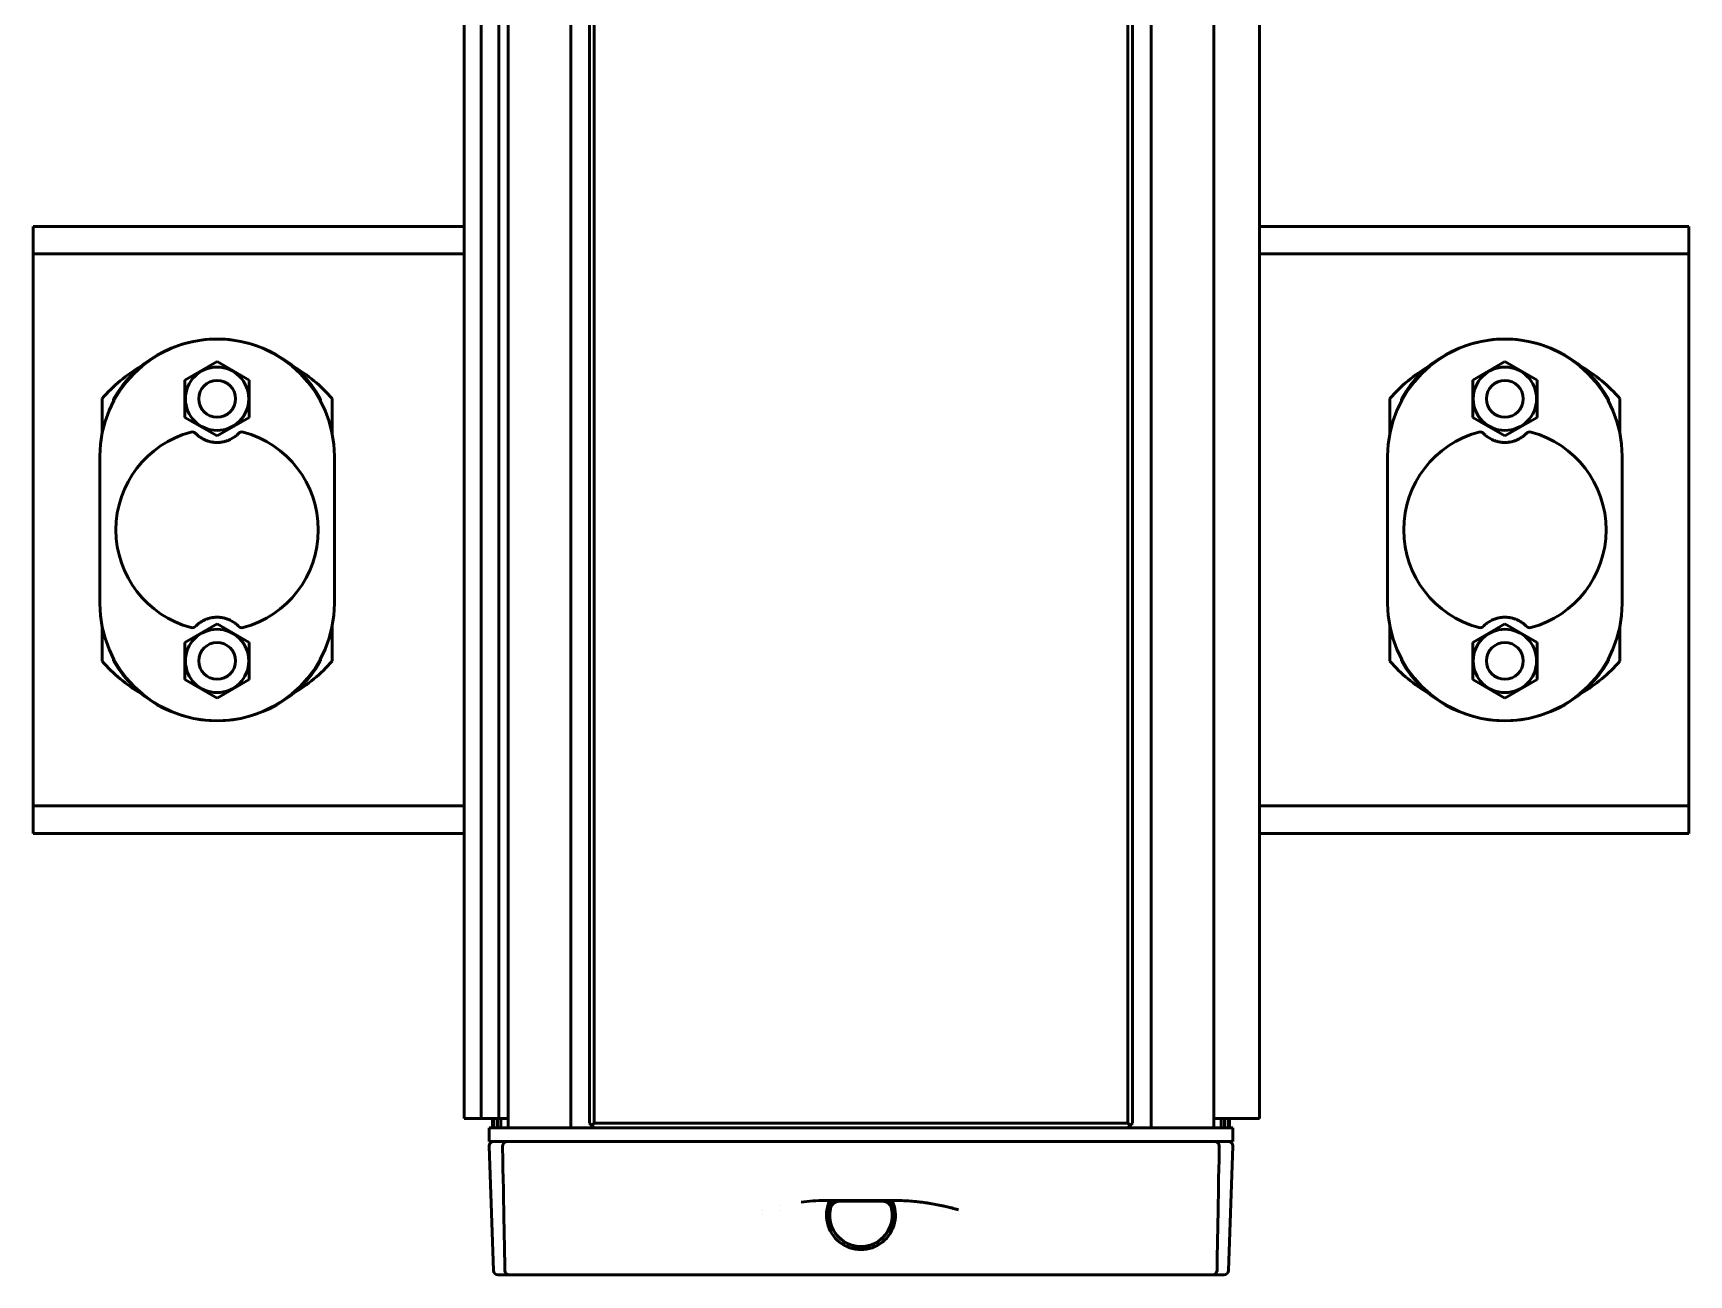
# Model space of a CAD drawing. Header units: millimetres. Extents: x 0 to 3000, y 0 to 3000.
# Drawn here: x 1458.7 to 1638.7, y 1785.7 to 1920.7 of the extents above; entities that cross this region are included whole.
import ezdxf

# ---------------------------------------------------------------- set-up
doc = ezdxf.new("R2010")
doc.units = ezdxf.units.MM
doc.layers.add('Visible (ANSI)', color=7, linetype='Continuous', lineweight=50)

msp = doc.modelspace()

# ---------------------------------------------------------------- linework, layer by layer
at = {"layer": 'Visible (ANSI)'}
for p, q in [((1510.3747, 2801.7206), (1510.3747, 1801.7206)), ((1517.1714, 2801.7206), (1517.1714, 1801.7206)), ((1519.2168, 1802.2206), (1519.2168, 2801.2206)), ((1519.7168, 1802.2206), (1519.7168, 2801.2206)), ((1577.7168, 2801.2206), (1577.7168, 1802.2206)), ((1578.2168, 2801.2206), (1578.2168, 1802.2206)), ((1580.2621, 1801.7206), (1580.2621, 2801.7206)), ((1587.0588, 1801.7206), (1587.0588, 2801.7206)), ((1505.5945, 2800.7206), (1505.5945, 1802.7206)), ((1507.4117, 1802.7206), (1507.4117, 2800.7206)), ((1509.362, 2800.7206), (1509.362, 1802.7206)), ((1592.0391, 2800.7206), (1592.0391, 1802.7206)), ((1458.7168, 1896.7206), (1458.7168, 1899.7206)), ((1458.7168, 1899.7206), (1460.5493, 1899.7206)), ((1505.5945, 1899.7206), (1460.5493, 1899.7206)), ((1636.8843, 1899.7206), (1592.0391, 1899.7206)), ((1636.8843, 1899.7206), (1638.7168, 1899.7206)), ((1638.7168, 1899.7206), (1638.7168, 1896.7206)), ((1458.7168, 1836.7206), (1458.7168, 1896.7206)), ((1460.5493, 1896.7206), (1458.7168, 1896.7206)), ((1460.5493, 1896.7206), (1505.5945, 1896.7206)), ((1592.0391, 1896.7206), (1636.8843, 1896.7206)), ((1638.7168, 1896.7206), (1636.8843, 1896.7206)), ((1638.7168, 1896.7206), (1638.7168, 1836.7206)), ((1475.2168, 1882.9913), (1478.7168, 1885.012)), ((1478.7168, 1885.012), (1482.2168, 1882.9913)), ((1615.2168, 1882.9913), (1618.7168, 1885.012)), ((1618.7168, 1885.012), (1622.2168, 1882.9913)), ((1475.2168, 1878.9498), (1475.2168, 1882.9913)), ((1482.2168, 1882.9913), (1482.2168, 1878.9498)), ((1615.2168, 1878.9498), (1615.2168, 1882.9913)), ((1622.2168, 1882.9913), (1622.2168, 1878.9498)), ((1466.2168, 1880.9906), (1466.2168, 1877.233)), ((1467.4668, 1880.9706), (1467.4668, 1880.7206)), ((1489.9668, 1880.7206), (1489.9668, 1880.9706)), ((1491.2168, 1877.233), (1491.2168, 1880.9906)), ((1606.2168, 1880.9906), (1606.2168, 1877.233)), ((1607.4668, 1880.9706), (1607.4668, 1880.7206)), ((1629.9668, 1880.7206), (1629.9668, 1880.9706)), ((1631.2168, 1877.233), (1631.2168, 1880.9906)), ((1478.7168, 1876.9291), (1475.2168, 1878.9498)), ((1482.2168, 1878.9498), (1478.7168, 1876.9291)), ((1618.7168, 1876.9291), (1615.2168, 1878.9498)), ((1622.2168, 1878.9498), (1618.7168, 1876.9291)), ((1465.9668, 1874.7206), (1465.9668, 1858.7206)), ((1491.4668, 1858.7206), (1491.4668, 1874.7206)), ((1605.9668, 1874.7206), (1605.9668, 1858.7206)), ((1631.4668, 1858.7206), (1631.4668, 1874.7206)), ((1466.2168, 1856.2081), (1466.2168, 1852.4506)), ((1475.2168, 1854.4913), (1478.7168, 1856.512)), ((1478.7168, 1856.512), (1482.2168, 1854.4913)), ((1491.2168, 1852.4506), (1491.2168, 1856.2081)), ((1606.2168, 1856.2081), (1606.2168, 1852.4506)), ((1615.2168, 1854.4913), (1618.7168, 1856.512)), ((1618.7168, 1856.512), (1622.2168, 1854.4913)), ((1631.2168, 1852.4506), (1631.2168, 1856.2081)), ((1475.2168, 1850.4498), (1475.2168, 1854.4913)), ((1482.2168, 1854.4913), (1482.2168, 1850.4498)), ((1615.2168, 1850.4498), (1615.2168, 1854.4913)), ((1622.2168, 1854.4913), (1622.2168, 1850.4498)), ((1467.4668, 1852.7206), (1467.4668, 1852.4706)), ((1489.9668, 1852.4706), (1489.9668, 1852.7206)), ((1607.4668, 1852.7206), (1607.4668, 1852.4706)), ((1629.9668, 1852.4706), (1629.9668, 1852.7206)), ((1478.7168, 1848.4291), (1475.2168, 1850.4498)), ((1482.2168, 1850.4498), (1478.7168, 1848.4291)), ((1618.7168, 1848.4291), (1615.2168, 1850.4498)), ((1622.2168, 1850.4498), (1618.7168, 1848.4291)), ((1458.7168, 1836.7206), (1460.5493, 1836.7206)), ((1458.7168, 1833.7206), (1458.7168, 1836.7206)), ((1505.5945, 1836.7206), (1460.5493, 1836.7206)), ((1636.8843, 1836.7206), (1592.0391, 1836.7206)), ((1636.8843, 1836.7206), (1638.7168, 1836.7206)), ((1638.7168, 1836.7206), (1638.7168, 1833.7206)), ((1460.5493, 1833.7206), (1458.7168, 1833.7206)), ((1460.5493, 1833.7206), (1505.5945, 1833.7206)), ((1592.0391, 1833.7206), (1636.8843, 1833.7206)), ((1638.7168, 1833.7206), (1636.8843, 1833.7206)), ((1507.4117, 1802.7206), (1505.5945, 1802.7206)), ((1509.362, 1802.7206), (1507.4117, 1802.7206)), ((1508.6399, 1801.7206), (1508.6399, 1802.7206)), ((1508.802, 1801.7206), (1508.802, 1802.7206)), ((1509.2178, 1801.7206), (1509.2178, 1802.7206)), ((1509.362, 1802.7206), (1509.3687, 1802.7206)), ((1509.3687, 1802.7206), (1509.8613, 1802.7206)), ((1509.5512, 1802.7206), (1509.5512, 1801.7206)), ((1509.8613, 1802.7206), (1510.3747, 1802.7206)), ((1519.2168, 1802.2206), (1519.4668, 1801.9706)), ((1519.7168, 1802.2206), (1519.4668, 1801.9706)), ((1519.4668, 1801.9706), (1519.7168, 1801.7206)), ((1577.7168, 1802.2206), (1519.7168, 1802.2206)), ((1577.7168, 1802.2206), (1577.9668, 1801.9706)), ((1577.7168, 1801.7206), (1577.9668, 1801.9706)), ((1577.9668, 1801.9706), (1578.2168, 1802.2206)), ((1587.0588, 1802.7206), (1588.5002, 1802.7206)), ((1587.8823, 1801.7206), (1587.8823, 1802.7206)), ((1588.2157, 1802.7206), (1588.2157, 1801.7206)), ((1589.9748, 1802.7206), (1588.5002, 1802.7206)), ((1588.6315, 1802.7206), (1588.6315, 1801.7206)), ((1588.7936, 1801.7206), (1588.7936, 1802.7206)), ((1592.0391, 1802.7206), (1589.9748, 1802.7206)), ((1508.2939, 1801.7206), (1509.1734, 1801.7206)), ((1508.2939, 1801.7206), (1508.2939, 1800.2206)), ((1509.1734, 1800.2206), (1508.2939, 1800.2206)), ((1509.1734, 1801.7206), (1509.5881, 1801.7206)), ((1510.2607, 1800.2206), (1509.1734, 1800.2206)), ((1509.8419, 1801.7206), (1509.5881, 1801.7206)), ((1510.339, 1801.7206), (1509.8419, 1801.7206)), ((1510.2607, 1800.2206), (1511.3, 1800.2206)), ((1510.3747, 1801.7206), (1510.339, 1801.7206)), ((1510.381, 1801.7206), (1510.3747, 1801.7206)), ((1511.2674, 1801.7206), (1510.381, 1801.7206)), ((1512.9731, 1801.7206), (1511.2674, 1801.7206)), ((1511.3, 1800.2206), (1511.6735, 1800.2206)), ((1511.6735, 1800.2206), (1512.3487, 1800.2206)), ((1512.3487, 1800.2206), (1585.0749, 1800.2206)), ((1516.715, 1801.7206), (1512.9731, 1801.7206)), ((1517.1714, 1801.7206), (1516.715, 1801.7206)), ((1519.7168, 1801.7206), (1517.1714, 1801.7206)), ((1577.7168, 1801.7206), (1519.7168, 1801.7206)), ((1580.2621, 1801.7206), (1577.7168, 1801.7206)), ((1580.7186, 1801.7206), (1580.2622, 1801.7206)), ((1584.4604, 1801.7206), (1580.7186, 1801.7206)), ((1586.1661, 1801.7206), (1584.4604, 1801.7206)), ((1585.0749, 1800.2206), (1585.75, 1800.2206)), ((1585.7501, 1800.2206), (1586.1236, 1800.2206)), ((1586.1236, 1800.2206), (1587.1628, 1800.2206)), ((1587.0525, 1801.7206), (1586.1661, 1801.7206)), ((1587.0588, 1801.7206), (1587.0525, 1801.7206)), ((1587.0588, 1801.7206), (1587.1044, 1801.7206)), ((1587.5917, 1801.7206), (1587.1044, 1801.7206)), ((1588.2523, 1800.2206), (1587.1628, 1800.2206)), ((1587.8467, 1801.7206), (1587.5917, 1801.7206)), ((1587.8467, 1801.7206), (1588.2523, 1801.7206)), ((1588.2523, 1801.7206), (1589.1317, 1801.7206)), ((1589.1317, 1800.2206), (1588.2523, 1800.2206)), ((1589.1317, 1801.7206), (1589.1317, 1800.2206)), ((1508.7561, 1786.2031), (1508.2847, 1799.7031)), ((1509.7806, 1798.1776), (1509.7608, 1799.7143)), ((1587.6627, 1799.7143), (1587.6429, 1798.1776)), ((1588.6674, 1786.2031), (1589.1388, 1799.7031)), ((1509.7935, 1797.2367), (1509.7806, 1798.1776)), ((1509.825, 1796.2402), (1509.7937, 1797.2242)), ((1587.6298, 1797.2242), (1587.5985, 1796.2402)), ((1587.6429, 1798.1776), (1587.6301, 1797.2367)), ((1509.8416, 1795.1973), (1509.8291, 1796.0634)), ((1587.5944, 1796.0634), (1587.5819, 1795.1972)), ((1539.8163, 1793.2284), (1539.8163, 1793.2267)), ((1545.3203, 1793.8205), (1545.3203, 1793.8205)), ((1552.1033, 1793.8203), (1545.3203, 1793.8203)), ((1546.3644, 1793.7206), (1551.0591, 1793.7206)), ((1557.6071, 1793.223), (1557.6071, 1793.2231)), ((1557.6072, 1793.2268), (1557.6072, 1793.227)), ((1537.9618, 1792.7519), (1537.9618, 1792.75)), ((1537.9618, 1792.2774), (1537.9618, 1792.2773)), ((1539.8327, 1792.7562), (1539.8327, 1792.7562)), ((1557.5907, 1792.7541), (1557.5907, 1792.7542)), ((1559.4618, 1792.2759), (1559.4618, 1792.2759)), ((1546.5459, 1789.3206), (1546.5466, 1789.3206)), ((1546.8618, 1789.3206), (1546.9369, 1789.3206)), ((1550.4866, 1789.3206), (1550.5618, 1789.3206)), ((1550.877, 1789.3206), (1550.8776, 1789.3206)), ((1546.8618, 1788.5293), (1546.8618, 1788.5297)), ((1547.6634, 1788.6206), (1549.7601, 1788.6206)), ((1550.5618, 1788.5297), (1550.5618, 1788.5294)), ((1509.9796, 1785.7206), (1509.2558, 1785.7206)), ((1510.5002, 1785.7206), (1509.9796, 1785.7206)), ((1510.654, 1785.7206), (1510.5002, 1785.7206)), ((1510.6964, 1785.7206), (1510.654, 1785.7206)), ((1511.3345, 1785.7206), (1510.6964, 1785.7206)), ((1526.3328, 1785.7206), (1516.608, 1785.7206)), ((1527.2133, 1785.7206), (1570.209, 1785.7206)), ((1580.8155, 1785.7206), (1571.0906, 1785.7206)), ((1574.5604, 1785.7206), (1574.5597, 1785.7206)), ((1586.7271, 1785.7206), (1586.0891, 1785.7206)), ((1586.7695, 1785.7206), (1586.7271, 1785.7206)), ((1586.9233, 1785.7206), (1586.7695, 1785.7206)), ((1587.4439, 1785.7206), (1586.9233, 1785.7206)), ((1588.1677, 1785.7206), (1587.4439, 1785.7206))]:
    msp.add_line(p, q, dxfattribs=at)
for centre, radius in [((1478.7168, 1880.9706), 3.4442), ((1478.7168, 1880.9706), 2), ((1618.7168, 1880.9706), 3.4442), ((1618.7168, 1880.9706), 2), ((1478.7168, 1852.4706), 3.4442), ((1618.7168, 1852.4706), 3.4442), ((1478.7168, 1852.4706), 2), ((1618.7168, 1852.4706), 2)]:
    msp.add_circle(centre, radius, dxfattribs=at)
for centre, radius, start, end in [((1478.7168, 1874.7206), 12.75, 0, 180), ((1478.7168, 1874.485), 12.9856, 29.963265, 150.036735), ((1618.7168, 1874.7206), 12.75, 0, 180), ((1618.7168, 1874.485), 12.9856, 29.963265, 150.036735), ((1478.7168, 1870.2202), 16.5, 120.055947, 139.250946), ((1478.7168, 1870.2202), 16.5, 40.749054, 59.944053), ((1618.7168, 1870.2202), 16.5, 120.055947, 139.250946), ((1618.7168, 1870.2202), 16.5, 40.749054, 59.944053), ((1478.7168, 1866.7206), 11, 104.897666, 255.102334), ((1476.0173, 1876.8676), 0.5, 43.956947, 104.897666), ((1481.4162, 1876.8676), 0.5, 75.102334, 136.043053), ((1478.7168, 1866.7206), 11, 284.897666, 75.102334), ((1618.7168, 1866.7206), 11, 104.897666, 255.102334), ((1616.0173, 1876.8676), 0.5, 43.956947, 104.897666), ((1621.4162, 1876.8676), 0.5, 75.102334, 136.043053), ((1618.7168, 1866.7206), 11, 284.897666, 75.102334), ((1478.7168, 1858.7206), 12.75, 180, 0), ((1618.7168, 1858.7206), 12.75, 180, 0), ((1476.0173, 1856.5735), 0.5, 255.102334, 316.043053), ((1481.4162, 1856.5735), 0.5, 223.956947, 284.897666), ((1616.0173, 1856.5735), 0.5, 255.102334, 316.043053), ((1621.4162, 1856.5735), 0.5, 223.956947, 284.897666), ((1478.7168, 1863.2209), 16.5, 220.749054, 239.944053), ((1478.7168, 1858.9561), 12.9856, 209.963265, 330.036735), ((1478.7168, 1863.2209), 16.5, 300.055947, 319.250946), ((1618.7168, 1863.2209), 16.5, 220.749054, 239.944053), ((1618.7168, 1858.9561), 12.9856, 209.963265, 330.036735), ((1618.7168, 1863.2209), 16.5, 300.055947, 319.250946), ((1508.7844, 1799.7206), 0.5, 90, 182), ((1510.2607, 1799.7206), 0.5, 90, 180.711201), ((1587.1628, 1799.7206), 0.5, 359.288641, 90), ((1588.6392, 1799.7206), 0.5, 358, 90), ((1510.2935, 1797.2401), 0.5, 180.381877, 181.821782), ((1587.1301, 1797.2401), 0.5, 358.178187, 359.618123), ((1548.7118, 1792.2206), 3.4, 167.975301, 12.024699), ((1546.3644, 1792.7206), 1, 90, 167.975301), ((1548.7118, 1792.2206), 3.35, 151.47045, 161.66258), ((1548.7118, 1792.2206), 2.85, 145.847085, 148.314886), ((1551.0591, 1792.7206), 1, 12.024699, 90), ((1548.7118, 1792.2206), 2.85, 31.685114, 34.152915), ((1548.7118, 1792.2206), 3.35, 18.33742, 28.52955), ((1509.2558, 1786.2206), 0.5, 182, 270), ((1510.5002, 1786.2206), 0.5, 181.379399, 269.999683), ((1586.9233, 1786.2206), 0.5, 270.000266, 358.620576), ((1588.1677, 1786.2206), 0.5, 270, 358)]:
    msp.add_arc(centre, radius, start, end, dxfattribs=at)
for centre, major_axis, ratio, start_param, end_param in [((1511.6735, 1799.7206), (0, 0.5), 0.98150701, 6.28307142, 6.2831866), ((1585.7501, 1799.7206), (0, 0.5), 0.98150701, 6.28318139, 6.28329662), ((1510.2607, 1799.7206), (-0.5, -0.0062), 0.21965989, 0.00010875, 0.0135374), ((1510.2805, 1798.1843), (-0.4999, -0.0067), 0.21965727, 6.28307634, 6.28325295), ((1587.143, 1798.1843), (0.4999, -0.0067), 0.21965743, 6.28311764, 6.28329426), ((1510.329, 1796.0714), (-0.4999, -0.0072), 0.21965415, 6.28312226, 6.28318526), ((1510.3416, 1795.2045), (-0.4999, -0.0072), 0.21965415, 0.00000018, 0.00006121), ((1587.082, 1795.2046), (0.4999, -0.0074), 0.21965332, 0.00000064, 0.00006072), ((1587.0945, 1796.0714), (0.4999, -0.0072), 0.21965415, 0.00000016, 0.00006316), ((1548.7118, 1792.2196), (3.7507, 0), 0.99939083, 2.70029084, 6.72448712), ((1545.3175, 1768.0022), (-25.8321, 0.2575), 0.99941763, 4.72224453, 4.74239597), ((1552.0976, 1767.9846), (-25.8512, 0.2564), 0.99936289, 4.43963315, 4.70236803), ((1548.7118, 1792.3597), (0, 3.5098), 0.99816915, 2.15300277, 2.46299583), ((1548.7118, 1792.3597), (0, 3.5098), 0.99816915, 3.82018947, 4.1301826), ((1526.3328, 1786.2206), (-0.0001, -0.5), 0.97533608, 0.00027135, 0.00144639), ((1571.0906, 1786.2206), (0, -0.5), 0.97529732, 0.00006026, 0.00008176)]:
    msp.add_ellipse(centre, major_axis=major_axis, ratio=ratio, start_param=start_param, end_param=end_param, dxfattribs=at)
for points, knots in [([(1478.7168, 1876.2206), (1478.6431, 1876.2206), (1478.5694, 1876.2231), (1478.4969, 1876.228), (1478.446, 1876.2314), (1478.3957, 1876.2361), (1478.3462, 1876.2418), (1478.2918, 1876.248), (1478.2385, 1876.2555), (1478.1865, 1876.2641), (1478.124, 1876.2744), (1478.0636, 1876.2863), (1478.0053, 1876.2994), (1477.9613, 1876.3093), (1477.9186, 1876.3198), (1477.8772, 1876.3309), (1477.8182, 1876.3466), (1477.7619, 1876.3635), (1477.7081, 1876.381), (1477.662, 1876.3961), (1477.6177, 1876.4117), (1477.5753, 1876.4276), (1477.5336, 1876.4433), (1477.4936, 1876.4592), (1477.4552, 1876.4754), (1477.398, 1876.4995), (1477.3443, 1876.524), (1477.2939, 1876.5486), (1477.208, 1876.5904), (1477.1315, 1876.6322), (1477.0625, 1876.673), (1477.055, 1876.6775), (1477.0476, 1876.6819), (1477.0403, 1876.6863), (1476.9563, 1876.7369), (1476.8838, 1876.7857), (1476.8203, 1876.8313), (1476.8085, 1876.8397), (1476.7971, 1876.848), (1476.786, 1876.8562), (1476.7295, 1876.898), (1476.6807, 1876.9368), (1476.6381, 1876.9722), (1476.623, 1876.9848), (1476.6087, 1876.9969), (1476.5951, 1877.0086), (1476.5574, 1877.0411), (1476.5254, 1877.0702), (1476.4984, 1877.0954), (1476.4884, 1877.1047), (1476.4791, 1877.1135), (1476.4705, 1877.1218), (1476.4436, 1877.1475), (1476.423, 1877.168), (1476.408, 1877.1831), (1476.3873, 1877.2041), (1476.3772, 1877.2147), (1476.3772, 1877.2147)], [0, 0, 0, 0, 0.03671607, 0.03671607, 0.03671607, 0.0625, 0.0625, 0.0625, 0.09087146, 0.09087146, 0.09087146, 0.125, 0.125, 0.125, 0.15078232, 0.15078232, 0.15078232, 0.1875, 0.1875, 0.1875, 0.21902159, 0.21902159, 0.21902159, 0.25, 0.25, 0.25, 0.29625994, 0.29625994, 0.29625994, 0.375, 0.375, 0.375, 0.38356666, 0.38356666, 0.38356666, 0.48182361, 0.48182361, 0.48182361, 0.5, 0.5, 0.5, 0.5922415, 0.5922415, 0.5922415, 0.625, 0.625, 0.625, 0.71624047, 0.71624047, 0.71624047, 0.75, 0.75, 0.75, 0.85479845, 0.85479845, 0.85479845, 1, 1, 1, 1]), ([(1481.0563, 1877.2147), (1481.0563, 1877.2147), (1481.0462, 1877.204), (1481.0253, 1877.1829), (1481.0103, 1877.1678), (1480.9898, 1877.1474), (1480.9631, 1877.1218), (1480.9542, 1877.1133), (1480.9447, 1877.1043), (1480.9344, 1877.0948), (1480.9076, 1877.0697), (1480.8759, 1877.0409), (1480.8384, 1877.0086), (1480.8245, 1876.9966), (1480.8097, 1876.9841), (1480.7942, 1876.9712), (1480.7519, 1876.9361), (1480.7035, 1876.8975), (1480.6475, 1876.8562), (1480.6358, 1876.8476), (1480.6238, 1876.8388), (1480.6114, 1876.8299), (1480.5477, 1876.7842), (1480.475, 1876.7355), (1480.3908, 1876.6849), (1480.3843, 1876.6809), (1480.3777, 1876.677), (1480.371, 1876.6731), (1480.3013, 1876.6318), (1480.2238, 1876.5895), (1480.1368, 1876.5472), (1480.0872, 1876.5231), (1480.0345, 1876.499), (1479.9783, 1876.4754), (1479.939, 1876.4588), (1479.8979, 1876.4424), (1479.855, 1876.4264), (1479.8136, 1876.4109), (1479.7704, 1876.3957), (1479.7254, 1876.381), (1479.6705, 1876.3631), (1479.613, 1876.3459), (1479.5526, 1876.3299), (1479.5124, 1876.3192), (1479.4709, 1876.309), (1479.4282, 1876.2994), (1479.3684, 1876.286), (1479.3064, 1876.2738), (1479.2422, 1876.2633), (1479.1918, 1876.2551), (1479.14, 1876.2478), (1479.0873, 1876.2418), (1479.0358, 1876.2358), (1478.9833, 1876.2311), (1478.9302, 1876.2276), (1478.8597, 1876.2229), (1478.7882, 1876.2206), (1478.7168, 1876.2206)], [0.000000001, 0.000000001, 0.000000001, 0.000000001, 0.145631844, 0.145631844, 0.145631844, 0.25, 0.25, 0.25, 0.284513853, 0.284513853, 0.284513853, 0.375, 0.375, 0.375, 0.408669076, 0.408669076, 0.408669076, 0.5, 0.5, 0.5, 0.519145547, 0.519145547, 0.519145547, 0.617383232, 0.617383232, 0.617383232, 0.625, 0.625, 0.625, 0.704615119, 0.704615119, 0.704615119, 0.75, 0.75, 0.75, 0.781782777, 0.781782777, 0.781782777, 0.8125, 0.8125, 0.8125, 0.849996058, 0.849996058, 0.849996058, 0.875, 0.875, 0.875, 0.910004574, 0.910004574, 0.910004574, 0.9375, 0.9375, 0.9375, 0.964377385, 0.964377385, 0.964377385, 1, 1, 1, 1]), ([(1618.7168, 1876.2206), (1618.6431, 1876.2206), (1618.5694, 1876.2231), (1618.4969, 1876.228), (1618.446, 1876.2314), (1618.3957, 1876.2361), (1618.3462, 1876.2418), (1618.2918, 1876.248), (1618.2385, 1876.2555), (1618.1865, 1876.2641), (1618.124, 1876.2744), (1618.0636, 1876.2863), (1618.0053, 1876.2994), (1617.9613, 1876.3093), (1617.9186, 1876.3198), (1617.8772, 1876.3309), (1617.8182, 1876.3466), (1617.7619, 1876.3635), (1617.7081, 1876.381), (1617.662, 1876.3961), (1617.6177, 1876.4117), (1617.5753, 1876.4276), (1617.5336, 1876.4433), (1617.4936, 1876.4592), (1617.4552, 1876.4754), (1617.398, 1876.4995), (1617.3443, 1876.524), (1617.2939, 1876.5486), (1617.208, 1876.5904), (1617.1315, 1876.6322), (1617.0625, 1876.673), (1617.055, 1876.6775), (1617.0476, 1876.6819), (1617.0403, 1876.6863), (1616.9563, 1876.7369), (1616.8838, 1876.7857), (1616.8203, 1876.8313), (1616.8085, 1876.8397), (1616.7971, 1876.848), (1616.786, 1876.8562), (1616.7295, 1876.898), (1616.6807, 1876.9368), (1616.6381, 1876.9722), (1616.623, 1876.9848), (1616.6087, 1876.9969), (1616.5951, 1877.0086), (1616.5574, 1877.0411), (1616.5254, 1877.0702), (1616.4984, 1877.0954), (1616.4884, 1877.1047), (1616.4791, 1877.1135), (1616.4705, 1877.1218), (1616.4436, 1877.1475), (1616.423, 1877.168), (1616.408, 1877.1831), (1616.3873, 1877.2041), (1616.3772, 1877.2147), (1616.3772, 1877.2147)], [0, 0, 0, 0, 0.03671607, 0.03671607, 0.03671607, 0.0625, 0.0625, 0.0625, 0.09087146, 0.09087146, 0.09087146, 0.125, 0.125, 0.125, 0.15078232, 0.15078232, 0.15078232, 0.1875, 0.1875, 0.1875, 0.21902159, 0.21902159, 0.21902159, 0.25, 0.25, 0.25, 0.29625994, 0.29625994, 0.29625994, 0.375, 0.375, 0.375, 0.38356666, 0.38356666, 0.38356666, 0.48182361, 0.48182361, 0.48182361, 0.5, 0.5, 0.5, 0.5922415, 0.5922415, 0.5922415, 0.625, 0.625, 0.625, 0.71624047, 0.71624047, 0.71624047, 0.75, 0.75, 0.75, 0.85479845, 0.85479845, 0.85479845, 1, 1, 1, 1]), ([(1621.0563, 1877.2147), (1621.0563, 1877.2147), (1621.0462, 1877.204), (1621.0253, 1877.1829), (1621.0103, 1877.1678), (1620.9898, 1877.1474), (1620.9631, 1877.1218), (1620.9542, 1877.1133), (1620.9447, 1877.1043), (1620.9344, 1877.0948), (1620.9076, 1877.0697), (1620.8759, 1877.0409), (1620.8384, 1877.0086), (1620.8245, 1876.9966), (1620.8097, 1876.9841), (1620.7942, 1876.9712), (1620.7519, 1876.9361), (1620.7035, 1876.8975), (1620.6475, 1876.8562), (1620.6358, 1876.8476), (1620.6238, 1876.8388), (1620.6114, 1876.8299), (1620.5477, 1876.7842), (1620.475, 1876.7355), (1620.3908, 1876.6849), (1620.3843, 1876.6809), (1620.3777, 1876.677), (1620.371, 1876.6731), (1620.3013, 1876.6318), (1620.2238, 1876.5895), (1620.1368, 1876.5472), (1620.0872, 1876.5231), (1620.0345, 1876.499), (1619.9783, 1876.4754), (1619.939, 1876.4588), (1619.8979, 1876.4424), (1619.855, 1876.4264), (1619.8136, 1876.4109), (1619.7704, 1876.3957), (1619.7254, 1876.381), (1619.6705, 1876.3631), (1619.613, 1876.3459), (1619.5526, 1876.3299), (1619.5124, 1876.3192), (1619.4709, 1876.309), (1619.4282, 1876.2994), (1619.3684, 1876.286), (1619.3064, 1876.2738), (1619.2422, 1876.2633), (1619.1918, 1876.2551), (1619.14, 1876.2478), (1619.0873, 1876.2418), (1619.0358, 1876.2358), (1618.9833, 1876.2311), (1618.9302, 1876.2276), (1618.8597, 1876.2229), (1618.7882, 1876.2206), (1618.7168, 1876.2206)], [0.000000001, 0.000000001, 0.000000001, 0.000000001, 0.145631844, 0.145631844, 0.145631844, 0.25, 0.25, 0.25, 0.284513853, 0.284513853, 0.284513853, 0.375, 0.375, 0.375, 0.408669076, 0.408669076, 0.408669076, 0.5, 0.5, 0.5, 0.519145547, 0.519145547, 0.519145547, 0.617383232, 0.617383232, 0.617383232, 0.625, 0.625, 0.625, 0.704615119, 0.704615119, 0.704615119, 0.75, 0.75, 0.75, 0.781782777, 0.781782777, 0.781782777, 0.8125, 0.8125, 0.8125, 0.849996058, 0.849996058, 0.849996058, 0.875, 0.875, 0.875, 0.910004574, 0.910004574, 0.910004574, 0.9375, 0.9375, 0.9375, 0.964377385, 0.964377385, 0.964377385, 1, 1, 1, 1]), ([(1476.3772, 1856.2264), (1476.3772, 1856.2264), (1476.3873, 1856.2371), (1476.4082, 1856.2582), (1476.4232, 1856.2733), (1476.4437, 1856.2937), (1476.4705, 1856.3193), (1476.4793, 1856.3278), (1476.4888, 1856.3368), (1476.4991, 1856.3463), (1476.5259, 1856.3714), (1476.5577, 1856.4002), (1476.5951, 1856.4325), (1476.6091, 1856.4445), (1476.6238, 1856.457), (1476.6394, 1856.4699), (1476.6816, 1856.5051), (1476.73, 1856.5436), (1476.786, 1856.5849), (1476.7977, 1856.5935), (1476.8098, 1856.6023), (1476.8222, 1856.6112), (1476.8858, 1856.6569), (1476.9585, 1856.7056), (1477.0427, 1856.7563), (1477.0493, 1856.7602), (1477.0559, 1856.7641), (1477.0625, 1856.7681), (1477.1323, 1856.8093), (1477.2097, 1856.8516), (1477.2967, 1856.8939), (1477.3463, 1856.918), (1477.399, 1856.9421), (1477.4552, 1856.9657), (1477.4946, 1856.9823), (1477.5356, 1856.9987), (1477.5785, 1857.0147), (1477.62, 1857.0302), (1477.6631, 1857.0454), (1477.7081, 1857.0601), (1477.763, 1857.078), (1477.8206, 1857.0952), (1477.8809, 1857.1112), (1477.9212, 1857.1219), (1477.9627, 1857.1322), (1478.0053, 1857.1417), (1478.0651, 1857.1551), (1478.1271, 1857.1673), (1478.1913, 1857.1778), (1478.2418, 1857.1861), (1478.2935, 1857.1933), (1478.3462, 1857.1993), (1478.3978, 1857.2053), (1478.4502, 1857.21), (1478.5034, 1857.2135), (1478.5738, 1857.2182), (1478.6453, 1857.2205), (1478.7168, 1857.2205)], [0.000000004, 0.000000004, 0.000000004, 0.000000004, 0.145631844, 0.145631844, 0.145631844, 0.25, 0.25, 0.25, 0.284513853, 0.284513853, 0.284513853, 0.375, 0.375, 0.375, 0.408669076, 0.408669076, 0.408669076, 0.5, 0.5, 0.5, 0.519145547, 0.519145547, 0.519145547, 0.617383232, 0.617383232, 0.617383232, 0.625, 0.625, 0.625, 0.704615119, 0.704615119, 0.704615119, 0.75, 0.75, 0.75, 0.781782777, 0.781782777, 0.781782777, 0.8125, 0.8125, 0.8125, 0.849996058, 0.849996058, 0.849996058, 0.875, 0.875, 0.875, 0.910004574, 0.910004574, 0.910004574, 0.9375, 0.9375, 0.9375, 0.964377385, 0.964377385, 0.964377385, 1, 1, 1, 1]), ([(1478.7168, 1857.2205), (1478.7904, 1857.2205), (1478.8641, 1857.218), (1478.9366, 1857.2131), (1478.9876, 1857.2097), (1479.0379, 1857.205), (1479.0873, 1857.1993), (1479.1417, 1857.1931), (1479.1951, 1857.1856), (1479.247, 1857.177), (1479.3095, 1857.1667), (1479.3699, 1857.1548), (1479.4282, 1857.1417), (1479.4722, 1857.1319), (1479.5149, 1857.1213), (1479.5564, 1857.1102), (1479.6153, 1857.0945), (1479.6717, 1857.0776), (1479.7254, 1857.0601), (1479.7716, 1857.045), (1479.8158, 1857.0294), (1479.8583, 1857.0135), (1479.9, 1856.9978), (1479.9399, 1856.9819), (1479.9783, 1856.9657), (1480.0356, 1856.9416), (1480.0892, 1856.9171), (1480.1397, 1856.8925), (1480.2255, 1856.8507), (1480.302, 1856.8089), (1480.371, 1856.7681), (1480.3785, 1856.7636), (1480.3859, 1856.7592), (1480.3932, 1856.7548), (1480.4773, 1856.7042), (1480.5498, 1856.6555), (1480.6132, 1856.6099), (1480.625, 1856.6014), (1480.6364, 1856.5931), (1480.6475, 1856.5849), (1480.704, 1856.5432), (1480.7529, 1856.5043), (1480.7954, 1856.4689), (1480.8105, 1856.4563), (1480.8248, 1856.4442), (1480.8384, 1856.4325), (1480.8762, 1856.4), (1480.9081, 1856.3709), (1480.9351, 1856.3457), (1480.9451, 1856.3364), (1480.9544, 1856.3276), (1480.9631, 1856.3193), (1480.9899, 1856.2936), (1481.0105, 1856.2731), (1481.0255, 1856.258), (1481.0463, 1856.237), (1481.0563, 1856.2264), (1481.0563, 1856.2264)], [0, 0, 0, 0, 0.036716069, 0.036716069, 0.036716069, 0.0625, 0.0625, 0.0625, 0.090871457, 0.090871457, 0.090871457, 0.125, 0.125, 0.125, 0.15078232, 0.15078232, 0.15078232, 0.1875, 0.1875, 0.1875, 0.219021588, 0.219021588, 0.219021588, 0.25, 0.25, 0.25, 0.296259942, 0.296259942, 0.296259942, 0.375, 0.375, 0.375, 0.383566659, 0.383566659, 0.383566659, 0.481823611, 0.481823611, 0.481823611, 0.5, 0.5, 0.5, 0.592241502, 0.592241502, 0.592241502, 0.625, 0.625, 0.625, 0.716240471, 0.716240471, 0.716240471, 0.75, 0.75, 0.75, 0.854798454, 0.854798454, 0.854798454, 1, 1, 1, 1]), ([(1616.3772, 1856.2264), (1616.3772, 1856.2264), (1616.3873, 1856.2371), (1616.4082, 1856.2582), (1616.4232, 1856.2733), (1616.4437, 1856.2937), (1616.4705, 1856.3193), (1616.4793, 1856.3278), (1616.4888, 1856.3368), (1616.4991, 1856.3463), (1616.5259, 1856.3714), (1616.5577, 1856.4002), (1616.5951, 1856.4325), (1616.6091, 1856.4445), (1616.6238, 1856.457), (1616.6394, 1856.4699), (1616.6816, 1856.5051), (1616.73, 1856.5436), (1616.786, 1856.5849), (1616.7977, 1856.5935), (1616.8098, 1856.6023), (1616.8222, 1856.6112), (1616.8858, 1856.6569), (1616.9585, 1856.7056), (1617.0427, 1856.7563), (1617.0493, 1856.7602), (1617.0559, 1856.7641), (1617.0625, 1856.7681), (1617.1323, 1856.8093), (1617.2097, 1856.8516), (1617.2967, 1856.8939), (1617.3463, 1856.918), (1617.399, 1856.9421), (1617.4552, 1856.9657), (1617.4946, 1856.9823), (1617.5356, 1856.9987), (1617.5785, 1857.0147), (1617.62, 1857.0302), (1617.6631, 1857.0454), (1617.7081, 1857.0601), (1617.763, 1857.078), (1617.8206, 1857.0952), (1617.8809, 1857.1112), (1617.9212, 1857.1219), (1617.9627, 1857.1322), (1618.0053, 1857.1417), (1618.0651, 1857.1551), (1618.1271, 1857.1673), (1618.1913, 1857.1778), (1618.2418, 1857.1861), (1618.2935, 1857.1933), (1618.3462, 1857.1993), (1618.3978, 1857.2053), (1618.4502, 1857.21), (1618.5034, 1857.2135), (1618.5738, 1857.2182), (1618.6453, 1857.2205), (1618.7168, 1857.2205)], [0.000000004, 0.000000004, 0.000000004, 0.000000004, 0.145631844, 0.145631844, 0.145631844, 0.25, 0.25, 0.25, 0.284513853, 0.284513853, 0.284513853, 0.375, 0.375, 0.375, 0.408669076, 0.408669076, 0.408669076, 0.5, 0.5, 0.5, 0.519145547, 0.519145547, 0.519145547, 0.617383232, 0.617383232, 0.617383232, 0.625, 0.625, 0.625, 0.704615119, 0.704615119, 0.704615119, 0.75, 0.75, 0.75, 0.781782777, 0.781782777, 0.781782777, 0.8125, 0.8125, 0.8125, 0.849996058, 0.849996058, 0.849996058, 0.875, 0.875, 0.875, 0.910004574, 0.910004574, 0.910004574, 0.9375, 0.9375, 0.9375, 0.964377385, 0.964377385, 0.964377385, 1, 1, 1, 1]), ([(1618.7168, 1857.2205), (1618.7904, 1857.2205), (1618.8641, 1857.218), (1618.9366, 1857.2131), (1618.9876, 1857.2097), (1619.0379, 1857.205), (1619.0873, 1857.1993), (1619.1417, 1857.1931), (1619.1951, 1857.1856), (1619.247, 1857.177), (1619.3095, 1857.1667), (1619.3699, 1857.1548), (1619.4282, 1857.1417), (1619.4722, 1857.1319), (1619.5149, 1857.1213), (1619.5564, 1857.1102), (1619.6153, 1857.0945), (1619.6717, 1857.0776), (1619.7254, 1857.0601), (1619.7716, 1857.045), (1619.8158, 1857.0294), (1619.8583, 1857.0135), (1619.9, 1856.9978), (1619.9399, 1856.9819), (1619.9783, 1856.9657), (1620.0356, 1856.9416), (1620.0892, 1856.9171), (1620.1397, 1856.8925), (1620.2255, 1856.8507), (1620.302, 1856.8089), (1620.371, 1856.7681), (1620.3785, 1856.7636), (1620.3859, 1856.7592), (1620.3932, 1856.7548), (1620.4773, 1856.7042), (1620.5498, 1856.6555), (1620.6132, 1856.6099), (1620.625, 1856.6014), (1620.6364, 1856.5931), (1620.6475, 1856.5849), (1620.704, 1856.5432), (1620.7529, 1856.5043), (1620.7954, 1856.4689), (1620.8105, 1856.4563), (1620.8248, 1856.4442), (1620.8384, 1856.4325), (1620.8762, 1856.4), (1620.9081, 1856.3709), (1620.9351, 1856.3457), (1620.9451, 1856.3364), (1620.9544, 1856.3276), (1620.9631, 1856.3193), (1620.9899, 1856.2936), (1621.0105, 1856.2731), (1621.0255, 1856.258), (1621.0463, 1856.237), (1621.0563, 1856.2264), (1621.0563, 1856.2264)], [0, 0, 0, 0, 0.036716069, 0.036716069, 0.036716069, 0.0625, 0.0625, 0.0625, 0.090871457, 0.090871457, 0.090871457, 0.125, 0.125, 0.125, 0.15078232, 0.15078232, 0.15078232, 0.1875, 0.1875, 0.1875, 0.219021588, 0.219021588, 0.219021588, 0.25, 0.25, 0.25, 0.296259942, 0.296259942, 0.296259942, 0.375, 0.375, 0.375, 0.383566659, 0.383566659, 0.383566659, 0.481823611, 0.481823611, 0.481823611, 0.5, 0.5, 0.5, 0.592241502, 0.592241502, 0.592241502, 0.625, 0.625, 0.625, 0.716240471, 0.716240471, 0.716240471, 0.75, 0.75, 0.75, 0.854798454, 0.854798454, 0.854798454, 1, 1, 1, 1]), ([(1509.8416, 1795.1973), (1509.8484, 1794.735), (1509.8556, 1794.2728), (1509.8709, 1793.3483), (1509.8789, 1792.8861), (1509.8957, 1791.9617), (1509.9046, 1791.4995), (1509.9231, 1790.5751), (1509.9328, 1790.1129), (1509.9529, 1789.1885), (1509.9634, 1788.7264), (1509.9742, 1788.2642)], [3.15594867396, 3.15594867396, 3.15594867396, 3.15594867396, 3.15767146813, 3.15767146813, 3.15939426229, 3.15939426229, 3.16111705645, 3.16111705645, 3.16283985061, 3.16283985061, 3.16456264478, 3.16456264478, 3.16456264478, 3.16456264478]), ([(1587.4493, 1788.2642), (1587.4602, 1788.7264), (1587.4706, 1789.1885), (1587.4908, 1790.1129), (1587.5004, 1790.5751), (1587.5189, 1791.4995), (1587.5278, 1791.9617), (1587.5447, 1792.8861), (1587.5527, 1793.3483), (1587.5679, 1794.2728), (1587.5751, 1794.735), (1587.5819, 1795.1972)], [6.26021067591, 6.26021067591, 6.26021067591, 6.26021067591, 6.26193531587, 6.26193531587, 6.26365995583, 6.26365995583, 6.26538459579, 6.26538459579, 6.26710923575, 6.26710923575, 6.26883387571, 6.26883387571, 6.26883387571, 6.26883387571]), ([(1545.178, 1793.8201), (1545.1689, 1793.82), (1545.1366, 1793.8187), (1545.0395, 1793.818), (1544.943, 1793.8175), (1544.8862, 1793.8159)], [0, 0, 0, 0, 0.333333333, 0.666666667, 0.999726814, 0.999726814, 0.999726814, 0.999726814]), ([(1545.7855, 1790.4298), (1545.6589, 1790.6247), (1545.549, 1790.8334), (1545.2892, 1791.4882), (1545.2137, 1791.9574), (1545.2272, 1792.8754), (1545.3436, 1793.3652), (1545.5418, 1793.8016), (1545.5461, 1793.8111), (1545.5505, 1793.8206)], [-2.040497025, -2.040497025, -2.040497025, -2.040497025, -1.973548268, -1.973548268, -1.837693063, -1.837693063, -1.67832687, -1.67832687, -1.674778467, -1.674778467, -1.674778467, -1.674778467]), ([(1551.873, 1793.8205), (1552.0743, 1793.3865), (1552.1961, 1792.8892), (1552.2098, 1791.9592), (1552.135, 1791.4919), (1551.8762, 1790.8367), (1551.7656, 1790.6262), (1551.638, 1790.4298)], [-0.700105285, -0.700105285, -0.700105285, -0.700105285, -0.536313461, -0.536313461, -0.401032067, -0.401032067, -0.333563238, -0.333563238, -0.333563238, -0.333563238]), ([(1552.1034, 1793.8206), (1552.5902, 1793.8205), (1553.0769, 1793.8066), (1554.0489, 1793.7515), (1554.5342, 1793.7102), (1555.5015, 1793.6002), (1555.9837, 1793.5316), (1556.9433, 1793.3673), (1557.4207, 1793.2716), (1558.3507, 1793.0577), (1558.8034, 1792.9406), (1559.2526, 1792.8113)], [4.71261265, 4.71261265, 4.71261265, 4.71261265, 4.769100417, 4.769100417, 4.825589272, 4.825589272, 4.882078126, 4.882078126, 4.938566981, 4.938566981, 4.992812868, 4.992812868, 4.992812868, 4.992812868]), ([(1552.5374, 1793.8162), (1552.4801, 1793.8175), (1552.3825, 1793.8181), (1552.2861, 1793.8188), (1552.2545, 1793.82), (1552.2458, 1793.8194)], [0.000000048, 0.000000048, 0.000000048, 0.000000048, 0.333333333, 0.666666667, 0.999895324, 0.999895324, 0.999895324, 0.999895324]), ([(1509.9789, 1787.9062), (1509.9788, 1787.9869), (1509.9779, 1788.0787), (1509.9756, 1788.204), (1509.975, 1788.2339), (1509.9742, 1788.2642)], [0, 0, 0, 0, 0.0303595949, 0.0303595949, 0.0396841287, 0.0396841287, 0.0396841287, 0.0396841287]), ([(1509.9789, 1787.9062), (1509.979, 1787.793), (1509.9794, 1787.6798), (1509.9807, 1787.4534), (1509.9816, 1787.3402), (1509.984, 1787.1139), (1509.9854, 1787.0007), (1509.9888, 1786.7744), (1509.9907, 1786.6612), (1509.9951, 1786.4348), (1509.9976, 1786.3217), (1510.0003, 1786.2085)], [3.1425364929, 3.1425364929, 3.1425364929, 3.1425364929, 3.1462391507, 3.1462391507, 3.1499418086, 3.1499418086, 3.1536444664, 3.1536444664, 3.1573471242, 3.1573471242, 3.161049782, 3.161049782, 3.161049782, 3.161049782]), ([(1546.8618, 1788.9588), (1546.8618, 1789.0009), (1546.8618, 1789.0407), (1546.8618, 1789.0892), (1546.8618, 1789.106), (1546.8616, 1789.1107)], [-0.1916167217, -0.1916167217, -0.1916167217, -0.1916167217, -0.1748582138, -0.1748582138, -0.1588606015, -0.1588606015, -0.1588606015, -0.1588606015]), ([(1550.5619, 1789.1107), (1550.5618, 1789.1059), (1550.5618, 1789.0891), (1550.5618, 1789.0407), (1550.5618, 1789.0009), (1550.5618, 1788.9588)], [-0.1554271239, -0.1554271239, -0.1554271239, -0.1554271239, -0.1394498573, -0.1394498573, -0.1226922856, -0.1226922856, -0.1226922856, -0.1226922856]), ([(1587.4232, 1786.2085), (1587.4259, 1786.3217), (1587.4284, 1786.4348), (1587.4328, 1786.6612), (1587.4348, 1786.7744), (1587.4381, 1787.0007), (1587.4396, 1787.1139), (1587.4419, 1787.3402), (1587.4428, 1787.4534), (1587.4441, 1787.6798), (1587.4445, 1787.793), (1587.4446, 1787.9062)], [6.263727081, 6.263727081, 6.263727081, 6.263727081, 6.2674301783, 6.2674301783, 6.2711332757, 6.2711332757, 6.2748363731, 6.2748363731, 6.2785394704, 6.2785394704, 6.2822425678, 6.2822425678, 6.2822425678, 6.2822425678]), ([(1587.4493, 1788.2642), (1587.4469, 1788.1645), (1587.4455, 1788.0673), (1587.4448, 1787.9547), (1587.4447, 1787.93), (1587.4446, 1787.9062)], [0, 0, 0, 0, 0.0307198066, 0.0307198066, 0.0396799191, 0.0396799191, 0.0396799191, 0.0396799191]), ([(1511.3345, 1785.7206), (1511.3523, 1785.7206), (1511.373, 1785.7206), (1511.3968, 1785.7206), (1511.4227, 1785.7206), (1511.4522, 1785.7206), (1511.4853, 1785.7206), (1511.522, 1785.7206), (1511.563, 1785.7206), (1511.6084, 1785.7206), (1511.6592, 1785.7206), (1511.7155, 1785.7206), (1511.7773, 1785.7206), (1511.8263, 1785.7206), (1511.8788, 1785.7206), (1511.9348, 1785.7206), (1511.9581, 1785.7206), (1511.9821, 1785.7206), (1512.0066, 1785.7206), (1512.1005, 1785.7206), (1512.203, 1785.7206), (1512.3138, 1785.7206), (1512.4364, 1785.7206), (1512.5692, 1785.7206), (1512.7113, 1785.7206), (1512.8385, 1785.7206), (1512.9732, 1785.7206), (1513.1146, 1785.7206), (1513.1382, 1785.7206), (1513.162, 1785.7206), (1513.1859, 1785.7206), (1513.3494, 1785.7206), (1513.5215, 1785.7206), (1513.7007, 1785.7206), (1513.8691, 1785.7206), (1514.0438, 1785.7206), (1514.2235, 1785.7206), (1514.3901, 1785.7206), (1514.561, 1785.7206), (1514.7351, 1785.7206), (1514.739, 1785.7206), (1514.743, 1785.7206), (1514.7469, 1785.7206), (1514.9025, 1785.7206), (1515.0607, 1785.7206), (1515.2208, 1785.7206), (1515.3684, 1785.7206), (1515.5176, 1785.7206), (1515.6678, 1785.7206), (1515.8155, 1785.7206), (1515.9642, 1785.7206), (1516.1134, 1785.7206), (1516.2778, 1785.7206), (1516.4429, 1785.7206), (1516.608, 1785.7206)], [0.000005422, 0.000005422, 0.000005422, 0.000005422, 0.043998215, 0.043998215, 0.043998215, 0.091766399, 0.091766399, 0.091766399, 0.144517105, 0.144517105, 0.144517105, 0.203375136, 0.203375136, 0.203375136, 0.25, 0.25, 0.25, 0.269480696, 0.269480696, 0.269480696, 0.343911429, 0.343911429, 0.343911429, 0.426264277, 0.426264277, 0.426264277, 0.5, 0.5, 0.5, 0.512303034, 0.512303034, 0.512303034, 0.596259677, 0.596259677, 0.596259677, 0.675170884, 0.675170884, 0.675170884, 0.748337994, 0.748337994, 0.748337994, 0.75, 0.75, 0.75, 0.815335646, 0.815335646, 0.815335646, 0.875574797, 0.875574797, 0.875574797, 0.934779004, 0.934779004, 0.934779004, 1, 1, 1, 1]), ([(1526.6252, 1785.7206), (1526.6023, 1785.7206), (1526.5796, 1785.7206), (1526.5577, 1785.7206), (1526.5102, 1785.7206), (1526.4671, 1785.7206), (1526.4326, 1785.7206), (1526.4321, 1785.7206), (1526.4315, 1785.7206), (1526.4309, 1785.7206)], [0.503499614, 0.503499614, 0.503499614, 0.503499614, 0.581369785, 0.581369785, 0.581369785, 0.75, 0.75, 0.75, 0.752803806, 0.752803806, 0.752803806, 0.752803806]), ([(1527.2017, 1785.7205), (1527.1344, 1785.7205), (1527.0719, 1785.7206), (1527.0142, 1785.7206), (1526.9635, 1785.7206), (1526.9165, 1785.7206), (1526.8734, 1785.7206), (1526.8708, 1785.7206), (1526.8681, 1785.7206), (1526.8655, 1785.7206)], [0.008500754, 0.008500754, 0.008500754, 0.008500754, 0.137101936, 0.137101936, 0.137101936, 0.25, 0.25, 0.25, 0.256942929, 0.256942929, 0.256942929, 0.256942929]), ([(1570.5608, 1785.7206), (1570.56, 1785.7206), (1570.4648, 1785.7206), (1570.3446, 1785.7206), (1570.2091, 1785.7206)], [0.747924092, 0.747924092, 0.747924092, 0.747924092, 0.75, 1, 1, 1, 1]), ([(1570.9891, 1785.7206), (1570.9373, 1785.7206), (1570.8652, 1785.7206), (1570.7941, 1785.7206), (1570.7941, 1785.7206)], [0.250180539, 0.250180539, 0.250180539, 0.250180539, 0.5, 0.500021999, 0.500021999, 0.500021999, 0.500021999]), ([(1575.0259, 1785.7205), (1575.0055, 1785.72), (1574.9857, 1785.7204), (1574.9644, 1785.7205), (1574.9626, 1785.7205), (1574.9608, 1785.7205)], [0, 0, 0, 0, 0.00618487762, 0.00618487762, 0.00676723156, 0.00676723156, 0.00676723156, 0.00676723156]), ([(1580.8155, 1785.7206), (1580.9694, 1785.7206), (1581.1232, 1785.7206), (1581.2764, 1785.7206), (1581.4162, 1785.7206), (1581.5554, 1785.7206), (1581.6939, 1785.7206), (1581.8349, 1785.7206), (1581.9751, 1785.7206), (1582.114, 1785.7206), (1582.2683, 1785.7206), (1582.421, 1785.7206), (1582.5714, 1785.7206), (1582.6066, 1785.7206), (1582.6417, 1785.7206), (1582.6766, 1785.7206), (1582.8046, 1785.7206), (1582.931, 1785.7206), (1583.0551, 1785.7206), (1583.225, 1785.7206), (1583.3908, 1785.7206), (1583.5516, 1785.7206), (1583.7225, 1785.7206), (1583.8877, 1785.7206), (1584.0459, 1785.7206), (1584.1359, 1785.7206), (1584.2236, 1785.7206), (1584.3089, 1785.7206), (1584.3792, 1785.7206), (1584.4479, 1785.7206), (1584.5148, 1785.7206), (1584.6608, 1785.7206), (1584.7985, 1785.7206), (1584.9269, 1785.7206), (1585.0459, 1785.7206), (1585.1569, 1785.7206), (1585.2595, 1785.7206), (1585.3413, 1785.7206), (1585.4178, 1785.7206), (1585.4888, 1785.7206), (1585.4972, 1785.7206), (1585.5056, 1785.7206), (1585.5139, 1785.7206), (1585.5831, 1785.7206), (1585.6468, 1785.7206), (1585.705, 1785.7206), (1585.757, 1785.7206), (1585.8045, 1785.7206), (1585.8476, 1785.7206), (1585.8863, 1785.7206), (1585.9215, 1785.7206), (1585.9532, 1785.7206), (1585.9819, 1785.7206), (1586.0078, 1785.7206), (1586.0306, 1785.7206), (1586.0528, 1785.7206), (1586.0722, 1785.7206), (1586.089, 1785.7206)], [0, 0, 0, 0, 0.060763721, 0.060763721, 0.060763721, 0.116168627, 0.116168627, 0.116168627, 0.172611674, 0.172611674, 0.172611674, 0.23532933, 0.23532933, 0.23532933, 0.25, 0.25, 0.25, 0.30376686, 0.30376686, 0.30376686, 0.377307247, 0.377307247, 0.377307247, 0.455499939, 0.455499939, 0.455499939, 0.5, 0.5, 0.5, 0.536670148, 0.536670148, 0.536670148, 0.616698674, 0.616698674, 0.616698674, 0.690841593, 0.690841593, 0.690841593, 0.75, 0.75, 0.75, 0.757041352, 0.757041352, 0.757041352, 0.815857583, 0.815857583, 0.815857583, 0.868341106, 0.868341106, 0.868341106, 0.915599127, 0.915599127, 0.915599127, 0.958404077, 0.958404077, 0.958404077, 0.999994473, 0.999994473, 0.999994473, 0.999994473]), ([(1584.4356, 1785.7206), (1584.4307, 1785.7206), (1584.4264, 1785.7206), (1584.4211, 1785.7206), (1584.4196, 1785.7206), (1584.419, 1785.7206), (1584.4189, 1785.7206), (1584.4189, 1785.7206), (1584.4189, 1785.7206), (1584.4189, 1785.7206)], [0, 0, 0, 0, 0.0443143072, 0.0443143072, 0.0775503782, 0.0775503782, 0.0837819774, 0.0837819774, 0.0849112969, 0.0849112969, 0.0849112969, 0.0849112969])]:
    msp.add_open_spline(points, degree=3, knots=knots, dxfattribs=at)
for points in [[(1587.6627, 1799.7143), (1587.6627, 1799.7143), (1587.6627, 1799.7143), (1587.6627, 1799.7143)], [(1509.8291, 1796.0642), (1509.8283, 1796.1218), (1509.8269, 1796.1811), (1509.825, 1796.2402)], [(1587.5985, 1796.2402), (1587.5966, 1796.1811), (1587.5953, 1796.1218), (1587.5944, 1796.0642)], [(1542.2038, 1793.6297), (1543.054, 1793.7336), (1543.9209, 1793.7966), (1544.8034, 1793.8144)], [(1544.886, 1793.8159), (1544.886, 1793.8159), (1544.8861, 1793.8159), (1544.8861, 1793.8159)], [(1555.5418, 1793.5883), (1554.582, 1793.718), (1553.6045, 1793.7951), (1552.6091, 1793.8149)], [(1526.4309, 1785.7206), (1526.3877, 1785.7206), (1526.3541, 1785.7206), (1526.3334, 1785.7206)], [(1526.8655, 1785.7206), (1526.779, 1785.7206), (1526.6978, 1785.7206), (1526.6252, 1785.7206)], [(1527.2133, 1785.7205), (1527.2094, 1785.7205), (1527.2055, 1785.7205), (1527.2016, 1785.7205)], [(1570.7941, 1785.7206), (1570.7234, 1785.7206), (1570.6446, 1785.7206), (1570.5608, 1785.7206)], [(1571.0906, 1785.7206), (1571.0693, 1785.7206), (1571.0337, 1785.7206), (1570.9891, 1785.7206)], [(1574.7194, 1785.7206), (1574.7004, 1785.7206), (1574.6816, 1785.7205), (1574.663, 1785.7205)], [(1575.027, 1785.7205), (1575.0266, 1785.7205), (1575.0263, 1785.7205), (1575.0259, 1785.7205)], [(1584.5095, 1785.7206), (1584.505, 1785.7205), (1584.5007, 1785.7205), (1584.4975, 1785.7205)]]:
    msp.add_open_spline(points, degree=3, dxfattribs=at)
for points, weights in [([(1546.8618, 1789.3679), (1546.8618, 1789.2421), (1546.8616, 1789.1107)], [1.00091782935, 1.00086923682, 1.00044605802]), ([(1550.5619, 1789.1107), (1550.5618, 1789.2421), (1550.5618, 1789.3679)], [1.00044602595, 1.00086924956, 1.00091784147])]:
    msp.add_rational_spline(points, weights, degree=2, dxfattribs=at)

doc.saveas('drawing.dxf')
